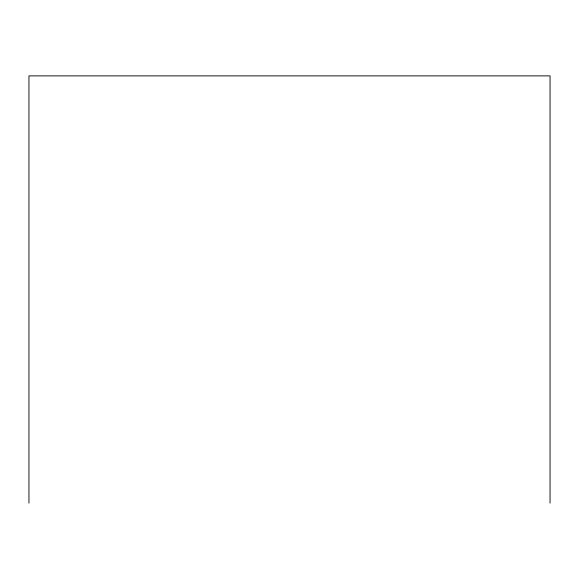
<?xml version="1.0" encoding="UTF-8"?>
<svg xmlns="http://www.w3.org/2000/svg" width="579" height="579" viewBox="0 0 579 579"><rect width="100%" height="100%" fill="white"/><g stroke="black" fill="none" stroke-linecap="round" stroke-linejoin="round"><path stroke-width="0.87" d="M550.05 503.115L550.05 75.885L28.95 75.885L28.95 503.115"/></g></svg>
